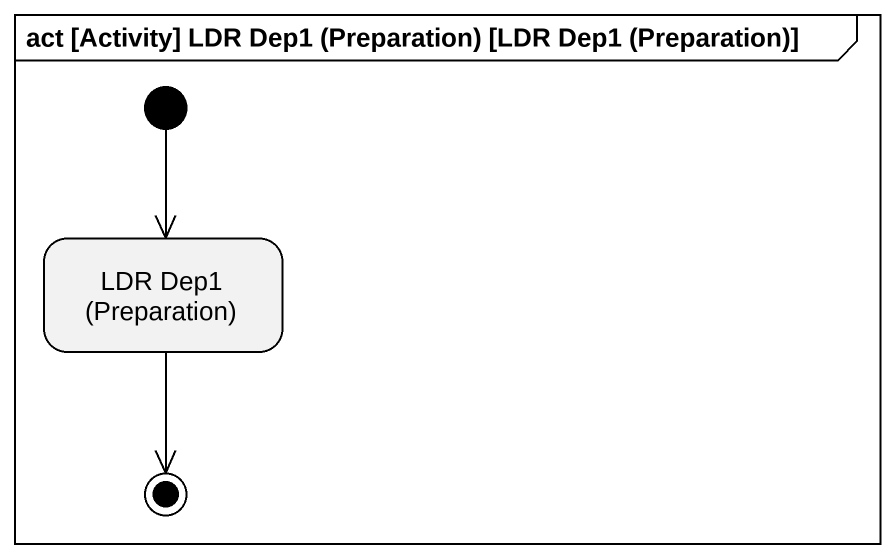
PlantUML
@startuml
mainframe act [Activity] LDR Dep1 (Preparation) [LDR Dep1 (Preparation)]
hide empty description
state "LDR Dep1 (Preparation)" as LDR_Dep1_Preparation
[*] --> LDR_Dep1_Preparation
LDR_Dep1_Preparation --> [*]
@enduml
